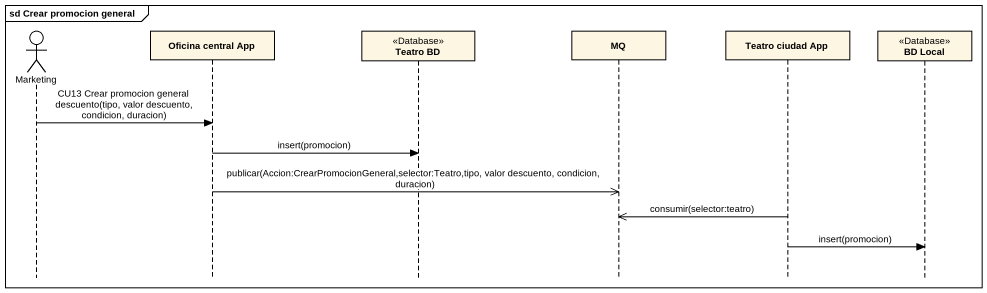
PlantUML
@startuml
mainframe sd Crear promocion general
hide footbox
actor Marketing
participant "Oficina central App" as Oficina_central_App
participant "Teatro BD" as Teatro_BD <<Database>>
participant MQ
participant "Teatro ciudad App" as Teatro_ciudad_App
participant "BD Local" as BD_Local <<Database>>

Marketing -> Oficina_central_App : CU13 Crear promocion general descuento(tipo, valor descuento, condicion, duracion)
Oficina_central_App -> Teatro_BD : insert(promocion)
Oficina_central_App ->> MQ : publicar(Accion:CrearPromocionGeneral,selector:Teatro,tipo, valor descuento, condicion, duracion)
Teatro_ciudad_App ->> MQ : consumir(selector:teatro)
Teatro_ciudad_App -> BD_Local : insert(promocion)
@enduml
